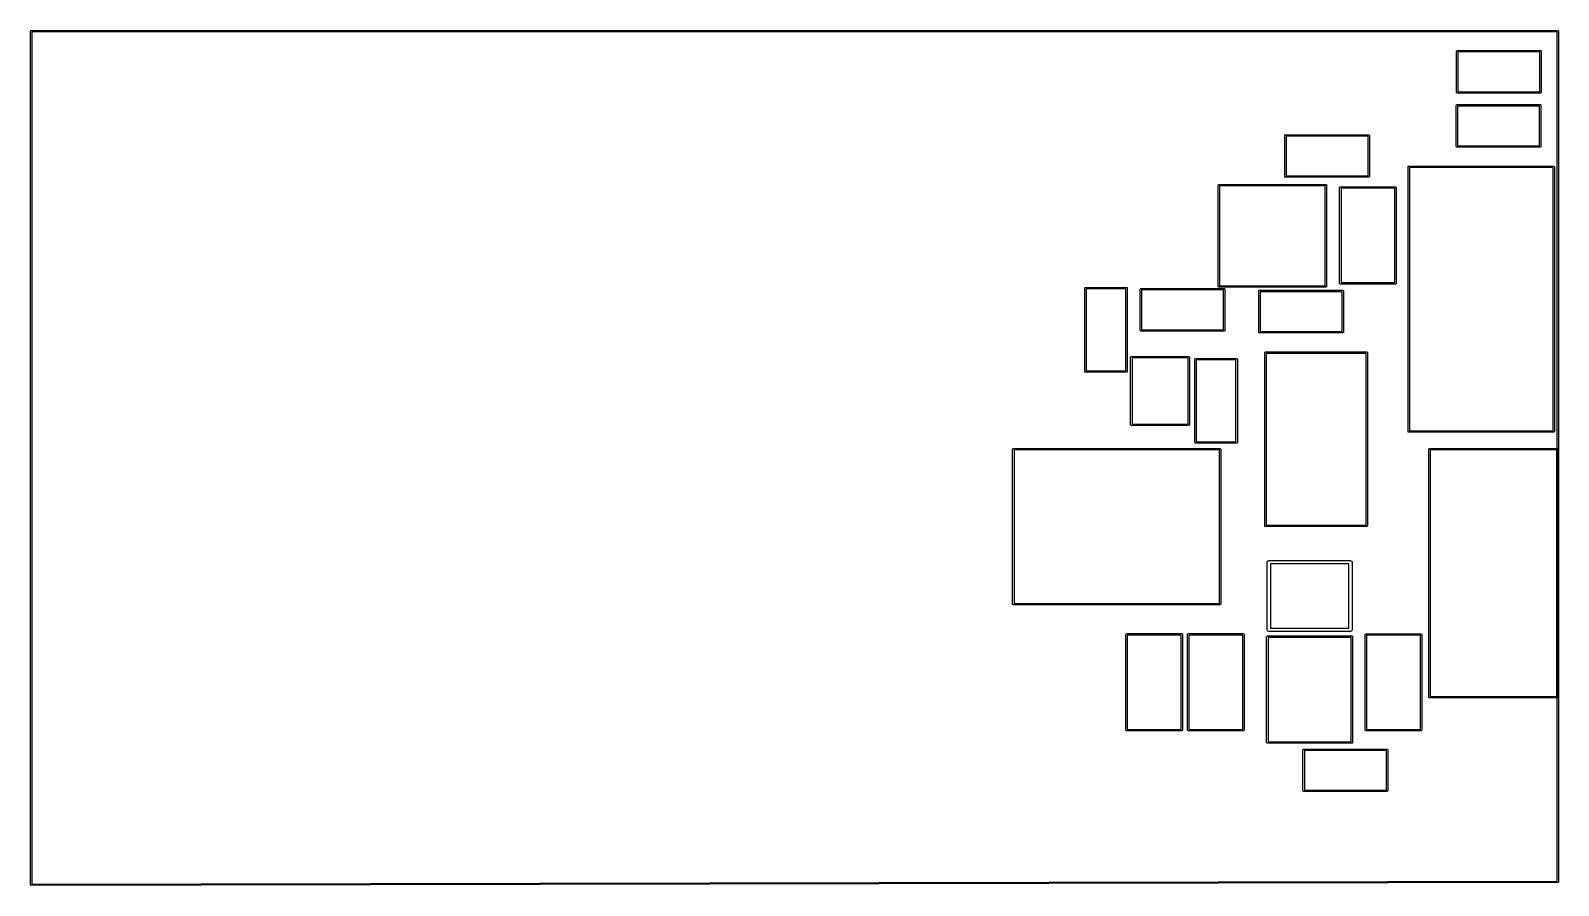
# Model space of a CAD drawing. Extents: x 54.1 to 108.3, y -71.2 to -40.8.
import ezdxf

# ---------------------------------------------------------------- set-up
doc = ezdxf.new("R2010")
doc.units = 0
doc.layers.add('BLACK', color=7, linetype='CONTINUOUS')

msp = doc.modelspace()

# ---------------------------------------------------------------- linework, layer by layer
at = {"layer": 'BLACK', "linetype": 'CONTINUOUS'}
for p, q in [((54.065, -40.87), (54.0723, -40.8523)), ((54.065, -71.17), (54.065, -40.87)), ((54.0723, -40.8523), (54.09, -40.845)), ((54.09, -40.845), (108.29, -40.845)), ((54.115, -40.895), (54.115, -71.145)), ((108.265, -40.895), (54.115, -40.895)), ((108.265, -71.045), (108.265, -40.895)), ((108.29, -40.845), (108.308, -40.8523)), ((108.308, -40.8523), (108.315, -40.87)), ((108.315, -40.87), (108.315, -71.07)), ((104.695, -41.58), (104.702, -41.5623)), ((104.695, -43.04), (104.695, -41.58)), ((104.702, -41.5623), (104.72, -41.555)), ((104.72, -41.555), (107.68, -41.555)), ((104.745, -41.605), (104.745, -43.015)), ((107.655, -41.605), (104.745, -41.605)), ((107.655, -43.015), (107.655, -41.605)), ((107.68, -41.555), (107.698, -41.5623)), ((107.698, -41.5623), (107.705, -41.58)), ((107.705, -41.58), (107.705, -43.04)), ((104.702, -43.0577), (104.695, -43.04)), ((104.72, -43.065), (104.702, -43.0577)), ((107.68, -43.065), (104.72, -43.065)), ((104.745, -43.015), (107.655, -43.015)), ((107.698, -43.0577), (107.68, -43.065)), ((107.705, -43.04), (107.698, -43.0577)), ((104.685, -43.5), (104.692, -43.4823)), ((104.685, -44.96), (104.685, -43.5)), ((104.692, -43.4823), (104.71, -43.475)), ((104.71, -43.475), (107.67, -43.475)), ((104.735, -43.525), (104.735, -44.935)), ((107.645, -43.525), (104.735, -43.525)), ((107.645, -44.935), (107.645, -43.525)), ((107.67, -43.475), (107.688, -43.4823)), ((107.688, -43.4823), (107.695, -43.5)), ((107.695, -43.5), (107.695, -44.96)), ((98.595, -44.57), (98.6023, -44.5523)), ((98.595, -46.03), (98.595, -44.57)), ((98.6023, -44.5523), (98.62, -44.545)), ((98.62, -44.545), (101.58, -44.545)), ((98.645, -44.595), (98.645, -46.005)), ((101.555, -44.595), (98.645, -44.595)), ((101.555, -46.005), (101.555, -44.595)), ((101.58, -44.545), (101.598, -44.5523)), ((101.598, -44.5523), (101.605, -44.57)), ((101.605, -44.57), (101.605, -46.03)), ((104.692, -44.9777), (104.685, -44.96)), ((104.71, -44.985), (104.692, -44.9777)), ((107.67, -44.985), (104.71, -44.985)), ((104.735, -44.935), (107.645, -44.935)), ((107.688, -44.9777), (107.67, -44.985)), ((107.695, -44.96), (107.688, -44.9777)), ((98.6023, -46.0477), (98.595, -46.03)), ((98.62, -46.055), (98.6023, -46.0477)), ((101.58, -46.055), (98.62, -46.055)), ((98.645, -46.005), (101.555, -46.005)), ((101.598, -46.0477), (101.58, -46.055)), ((101.605, -46.03), (101.598, -46.0477)), ((102.975, -45.68), (102.982, -45.6623)), ((102.975, -55.08), (102.975, -45.68)), ((102.982, -45.6623), (103, -45.655)), ((103, -45.655), (108.15, -45.655)), ((103.025, -45.705), (103.025, -55.055)), ((108.125, -45.705), (103.025, -45.705)), ((108.125, -55.055), (108.125, -45.705)), ((108.15, -45.655), (108.168, -45.6623)), ((108.168, -45.6623), (108.175, -45.68)), ((108.175, -45.68), (108.175, -55.08)), ((96.235, -46.33), (96.2423, -46.3123)), ((96.235, -49.93), (96.235, -46.33)), ((96.2423, -46.3123), (96.26, -46.305)), ((96.26, -46.305), (100.06, -46.305)), ((96.285, -46.355), (96.285, -49.905)), ((100.035, -46.355), (96.285, -46.355)), ((100.035, -49.905), (100.035, -46.355)), ((100.06, -46.305), (100.078, -46.3123)), ((100.078, -46.3123), (100.085, -46.33)), ((100.085, -46.33), (100.085, -49.93)), ((100.545, -46.42), (100.552, -46.4023)), ((100.545, -49.82), (100.545, -46.42)), ((100.552, -46.4023), (100.57, -46.395)), ((100.57, -46.395), (102.53, -46.395)), ((100.595, -46.445), (100.595, -49.795)), ((102.505, -46.445), (100.595, -46.445)), ((102.505, -49.795), (102.505, -46.445)), ((102.53, -46.395), (102.548, -46.4023)), ((102.548, -46.4023), (102.555, -46.42)), ((102.555, -46.42), (102.555, -49.82)), ((96.285, -49.905), (100.035, -49.905)), ((100.552, -49.8377), (100.545, -49.82)), ((100.57, -49.845), (100.552, -49.8377)), ((102.53, -49.845), (100.57, -49.845)), ((100.595, -49.795), (102.505, -49.795)), ((102.548, -49.8377), (102.53, -49.845)), ((102.555, -49.82), (102.548, -49.8377)), ((91.495, -49.99), (91.5023, -49.9723)), ((91.495, -52.95), (91.495, -49.99)), ((91.5023, -49.9723), (91.52, -49.965)), ((91.52, -49.965), (92.98, -49.965)), ((91.545, -50.015), (91.545, -52.925)), ((92.955, -50.015), (91.545, -50.015)), ((92.955, -52.925), (92.955, -50.015)), ((92.98, -49.965), (92.9977, -49.9723)), ((92.9977, -49.9723), (93.005, -49.99)), ((93.005, -49.99), (93.005, -52.95)), ((93.465, -50.03), (93.4723, -50.0123)), ((93.465, -51.49), (93.465, -50.03)), ((93.4723, -50.0123), (93.49, -50.005)), ((93.49, -50.005), (96.45, -50.005)), ((93.515, -50.055), (93.515, -51.465)), ((96.425, -50.055), (93.515, -50.055)), ((96.2423, -49.9477), (96.235, -49.93)), ((96.26, -49.955), (96.2423, -49.9477)), ((100.06, -49.955), (96.26, -49.955)), ((96.425, -51.465), (96.425, -50.055)), ((96.45, -50.005), (96.4677, -50.0123)), ((96.4677, -50.0123), (96.475, -50.03)), ((96.475, -50.03), (96.475, -51.49)), ((97.675, -50.09), (97.6823, -50.0723)), ((97.675, -51.55), (97.675, -50.09)), ((97.6823, -50.0723), (97.7, -50.065)), ((97.7, -50.065), (100.66, -50.065)), ((97.725, -50.115), (97.725, -51.525)), ((100.635, -50.115), (97.725, -50.115)), ((100.078, -49.9477), (100.06, -49.955)), ((100.085, -49.93), (100.078, -49.9477)), ((100.635, -51.525), (100.635, -50.115)), ((100.66, -50.065), (100.678, -50.0723)), ((100.678, -50.0723), (100.685, -50.09)), ((100.685, -50.09), (100.685, -51.55)), ((93.4723, -51.5077), (93.465, -51.49)), ((93.49, -51.515), (93.4723, -51.5077)), ((96.45, -51.515), (93.49, -51.515)), ((93.515, -51.465), (96.425, -51.465)), ((96.4677, -51.5077), (96.45, -51.515)), ((96.475, -51.49), (96.4677, -51.5077)), ((97.725, -51.525), (100.635, -51.525)), ((97.6823, -51.5677), (97.675, -51.55)), ((97.7, -51.575), (97.6823, -51.5677)), ((100.66, -51.575), (97.7, -51.575)), ((100.678, -51.5677), (100.66, -51.575)), ((100.685, -51.55), (100.678, -51.5677)), ((93.125, -52.44), (93.1323, -52.4223)), ((93.125, -54.84), (93.125, -52.44)), ((93.1323, -52.4223), (93.15, -52.415)), ((93.15, -52.415), (95.19, -52.415)), ((93.175, -52.465), (93.175, -54.815)), ((95.165, -52.465), (93.175, -52.465)), ((95.165, -54.815), (95.165, -52.465)), ((95.19, -52.415), (95.2077, -52.4223)), ((95.2077, -52.4223), (95.215, -52.44)), ((95.215, -52.44), (95.215, -54.84)), ((95.405, -52.51), (95.4123, -52.4923)), ((95.405, -55.47), (95.405, -52.51)), ((95.4123, -52.4923), (95.43, -52.485)), ((95.43, -52.485), (96.89, -52.485)), ((95.455, -52.535), (95.455, -55.445)), ((96.865, -52.535), (95.455, -52.535)), ((96.865, -55.445), (96.865, -52.535)), ((96.89, -52.485), (96.9077, -52.4923)), ((96.9077, -52.4923), (96.915, -52.51)), ((96.915, -52.51), (96.915, -55.47)), ((97.885, -52.28), (97.8923, -52.2623)), ((97.885, -58.43), (97.885, -52.28)), ((97.8923, -52.2623), (97.91, -52.255)), ((97.91, -52.255), (101.51, -52.255)), ((97.935, -52.305), (97.935, -58.405)), ((101.485, -52.305), (97.935, -52.305)), ((101.485, -58.405), (101.485, -52.305)), ((101.51, -52.255), (101.528, -52.2623)), ((101.528, -52.2623), (101.535, -52.28)), ((101.535, -52.28), (101.535, -58.43)), ((91.5023, -52.9677), (91.495, -52.95)), ((91.52, -52.975), (91.5023, -52.9677)), ((92.98, -52.975), (91.52, -52.975)), ((91.545, -52.925), (92.955, -52.925)), ((92.9977, -52.9677), (92.98, -52.975)), ((93.005, -52.95), (92.9977, -52.9677)), ((93.1323, -54.8577), (93.125, -54.84)), ((93.15, -54.865), (93.1323, -54.8577)), ((95.19, -54.865), (93.15, -54.865)), ((93.175, -54.815), (95.165, -54.815)), ((95.2077, -54.8577), (95.19, -54.865)), ((95.215, -54.84), (95.2077, -54.8577)), ((102.982, -55.0977), (102.975, -55.08)), ((103, -55.105), (102.982, -55.0977)), ((108.15, -55.105), (103, -55.105)), ((103.025, -55.055), (108.125, -55.055)), ((108.168, -55.0977), (108.15, -55.105)), ((108.175, -55.08), (108.168, -55.0977)), ((88.935, -55.71), (88.9423, -55.6923)), ((88.935, -61.21), (88.935, -55.71)), ((88.9423, -55.6923), (88.96, -55.685)), ((88.96, -55.685), (96.3, -55.685)), ((88.985, -55.735), (88.985, -61.185)), ((96.275, -55.735), (88.985, -55.735)), ((95.4123, -55.4877), (95.405, -55.47)), ((95.43, -55.495), (95.4123, -55.4877)), ((96.89, -55.495), (95.43, -55.495)), ((95.455, -55.445), (96.865, -55.445)), ((96.275, -61.185), (96.275, -55.735)), ((96.3, -55.685), (96.3177, -55.6923)), ((96.3177, -55.6923), (96.325, -55.71)), ((96.325, -55.71), (96.325, -61.21)), ((96.9077, -55.4877), (96.89, -55.495)), ((96.915, -55.47), (96.9077, -55.4877)), ((103.71, -55.71), (103.717, -55.6923)), ((103.71, -64.51), (103.71, -55.71)), ((103.717, -55.6923), (103.735, -55.685)), ((103.735, -55.685), (108.285, -55.685)), ((103.76, -55.735), (103.76, -64.485)), ((108.26, -55.735), (103.76, -55.735)), ((108.26, -64.485), (108.26, -55.735)), ((108.285, -55.685), (108.303, -55.6923)), ((108.303, -55.6923), (108.31, -55.71)), ((108.31, -55.71), (108.31, -64.51)), ((97.8923, -58.4477), (97.885, -58.43)), ((97.91, -58.455), (97.8923, -58.4477)), ((101.51, -58.455), (97.91, -58.455)), ((97.935, -58.405), (101.485, -58.405)), ((101.528, -58.4477), (101.51, -58.455)), ((101.535, -58.43), (101.528, -58.4477)), ((97.9876, -59.6801), (98.03, -59.6625)), ((98.03, -59.6625), (100.93, -59.6625)), ((100.93, -59.6625), (100.972, -59.6801)), ((97.97, -59.7225), (97.9876, -59.6801)), ((97.97, -62.1225), (97.97, -59.7225)), ((98.09, -59.7825), (98.09, -62.0625)), ((100.87, -59.7825), (98.09, -59.7825)), ((100.87, -62.0625), (100.87, -59.7825)), ((100.972, -59.6801), (100.99, -59.7225)), ((100.99, -59.7225), (100.99, -62.1225)), ((88.9423, -61.2277), (88.935, -61.21)), ((88.96, -61.235), (88.9423, -61.2277)), ((96.3, -61.235), (88.96, -61.235)), ((88.985, -61.185), (96.275, -61.185)), ((96.3177, -61.2277), (96.3, -61.235)), ((96.325, -61.21), (96.3177, -61.2277)), ((92.955, -62.28), (92.9623, -62.2623)), ((92.955, -65.68), (92.955, -62.28)), ((92.9623, -62.2623), (92.98, -62.255)), ((92.98, -62.255), (94.94, -62.255)), ((93.005, -62.305), (93.005, -65.655)), ((94.915, -62.305), (93.005, -62.305)), ((94.915, -65.655), (94.915, -62.305)), ((94.94, -62.255), (94.9577, -62.2623)), ((94.9577, -62.2623), (94.965, -62.28)), ((94.965, -62.28), (94.965, -65.68)), ((95.145, -62.28), (95.1523, -62.2623)), ((95.145, -65.68), (95.145, -62.28)), ((95.1523, -62.2623), (95.17, -62.255)), ((95.17, -62.255), (97.13, -62.255)), ((95.195, -62.305), (95.195, -65.655)), ((97.105, -62.305), (95.195, -62.305)), ((97.105, -65.655), (97.105, -62.305)), ((97.13, -62.255), (97.1477, -62.2623)), ((97.1477, -62.2623), (97.155, -62.28)), ((97.155, -62.28), (97.155, -65.68)), ((97.955, -62.3625), (97.9623, -62.3448)), ((97.955, -66.1225), (97.955, -62.3625)), ((97.9623, -62.3448), (97.98, -62.3375)), ((97.9876, -62.1649), (97.97, -62.1225)), ((97.98, -62.3375), (100.98, -62.3375)), ((98.03, -62.1825), (97.9876, -62.1649)), ((100.93, -62.1825), (98.03, -62.1825)), ((98.09, -62.0625), (100.87, -62.0625)), ((100.972, -62.1649), (100.93, -62.1825)), ((100.99, -62.1225), (100.972, -62.1649)), ((100.98, -62.3375), (100.998, -62.3448)), ((100.998, -62.3448), (101.005, -62.3625)), ((101.005, -62.3625), (101.005, -66.1225)), ((101.455, -62.2825), (101.462, -62.2648)), ((101.455, -65.6825), (101.455, -62.2825)), ((101.462, -62.2648), (101.48, -62.2575)), ((101.48, -62.2575), (103.44, -62.2575)), ((101.505, -62.3075), (101.505, -65.6575)), ((103.415, -62.3075), (101.505, -62.3075)), ((103.415, -65.6575), (103.415, -62.3075)), ((103.44, -62.2575), (103.458, -62.2648)), ((103.458, -62.2648), (103.465, -62.2825)), ((103.465, -62.2825), (103.465, -65.6825)), ((98.005, -62.3875), (98.005, -66.0975)), ((100.955, -62.3875), (98.005, -62.3875)), ((100.955, -66.0975), (100.955, -62.3875)), ((103.717, -64.5277), (103.71, -64.51)), ((103.735, -64.535), (103.717, -64.5277)), ((108.285, -64.535), (103.735, -64.535)), ((103.76, -64.485), (108.26, -64.485)), ((108.303, -64.5277), (108.285, -64.535)), ((108.31, -64.51), (108.303, -64.5277)), ((92.9623, -65.6977), (92.955, -65.68)), ((92.98, -65.705), (92.9623, -65.6977)), ((94.94, -65.705), (92.98, -65.705)), ((93.005, -65.655), (94.915, -65.655)), ((94.9577, -65.6977), (94.94, -65.705)), ((94.965, -65.68), (94.9577, -65.6977)), ((95.1523, -65.6977), (95.145, -65.68)), ((95.17, -65.705), (95.1523, -65.6977)), ((97.13, -65.705), (95.17, -65.705)), ((95.195, -65.655), (97.105, -65.655)), ((97.1477, -65.6977), (97.13, -65.705)), ((97.155, -65.68), (97.1477, -65.6977)), ((97.9623, -66.1402), (97.955, -66.1225)), ((97.98, -66.1475), (97.9623, -66.1402)), ((100.98, -66.1475), (97.98, -66.1475)), ((98.005, -66.0975), (100.955, -66.0975)), ((100.998, -66.1402), (100.98, -66.1475)), ((101.005, -66.1225), (100.998, -66.1402)), ((101.462, -65.7002), (101.455, -65.6825)), ((101.48, -65.7075), (101.462, -65.7002)), ((103.44, -65.7075), (101.48, -65.7075)), ((101.505, -65.6575), (103.415, -65.6575)), ((103.458, -65.7002), (103.44, -65.7075)), ((103.465, -65.6825), (103.458, -65.7002)), ((99.245, -66.38), (99.2523, -66.3623)), ((99.245, -67.84), (99.245, -66.38)), ((99.2523, -66.3623), (99.27, -66.355)), ((99.27, -66.355), (102.23, -66.355)), ((99.295, -66.405), (99.295, -67.815)), ((102.205, -66.405), (99.295, -66.405)), ((102.205, -67.815), (102.205, -66.405)), ((102.23, -66.355), (102.248, -66.3623)), ((102.248, -66.3623), (102.255, -66.38)), ((102.255, -66.38), (102.255, -67.84)), ((99.2523, -67.8577), (99.245, -67.84)), ((99.27, -67.865), (99.2523, -67.8577)), ((102.23, -67.865), (99.27, -67.865)), ((99.295, -67.815), (102.205, -67.815)), ((102.248, -67.8577), (102.23, -67.865)), ((102.255, -67.84), (102.248, -67.8577)), ((54.115, -71.145), (108.265, -71.045)), ((54.0687, -71.1788), (54.065, -71.17)), ((54.065, -71.17), (54.065, -71.17)), ((54.065, -71.17), (54.065, -71.17)), ((54.0723, -71.1877), (54.0687, -71.1788)), ((54.0724, -71.1877), (54.0723, -71.1877)), ((54.0723, -71.1877), (54.0723, -71.1877)), ((54.0813, -71.1914), (54.0724, -71.1877)), ((54.09, -71.195), (54.0813, -71.1914)), ((108.29, -71.095), (54.09, -71.195)), ((54.09, -71.195), (54.09, -71.195)), ((54.09, -71.195), (54.09, -71.195)), ((108.299, -71.0914), (108.29, -71.095)), ((108.308, -71.0877), (108.299, -71.0914)), ((108.311, -71.079), (108.308, -71.0876)), ((108.308, -71.0876), (108.308, -71.0877)), ((108.308, -71.0877), (108.308, -71.0877)), ((108.315, -71.07), (108.311, -71.079))]:
    msp.add_line(p, q, dxfattribs=at)

doc.saveas('drawing.dxf')
